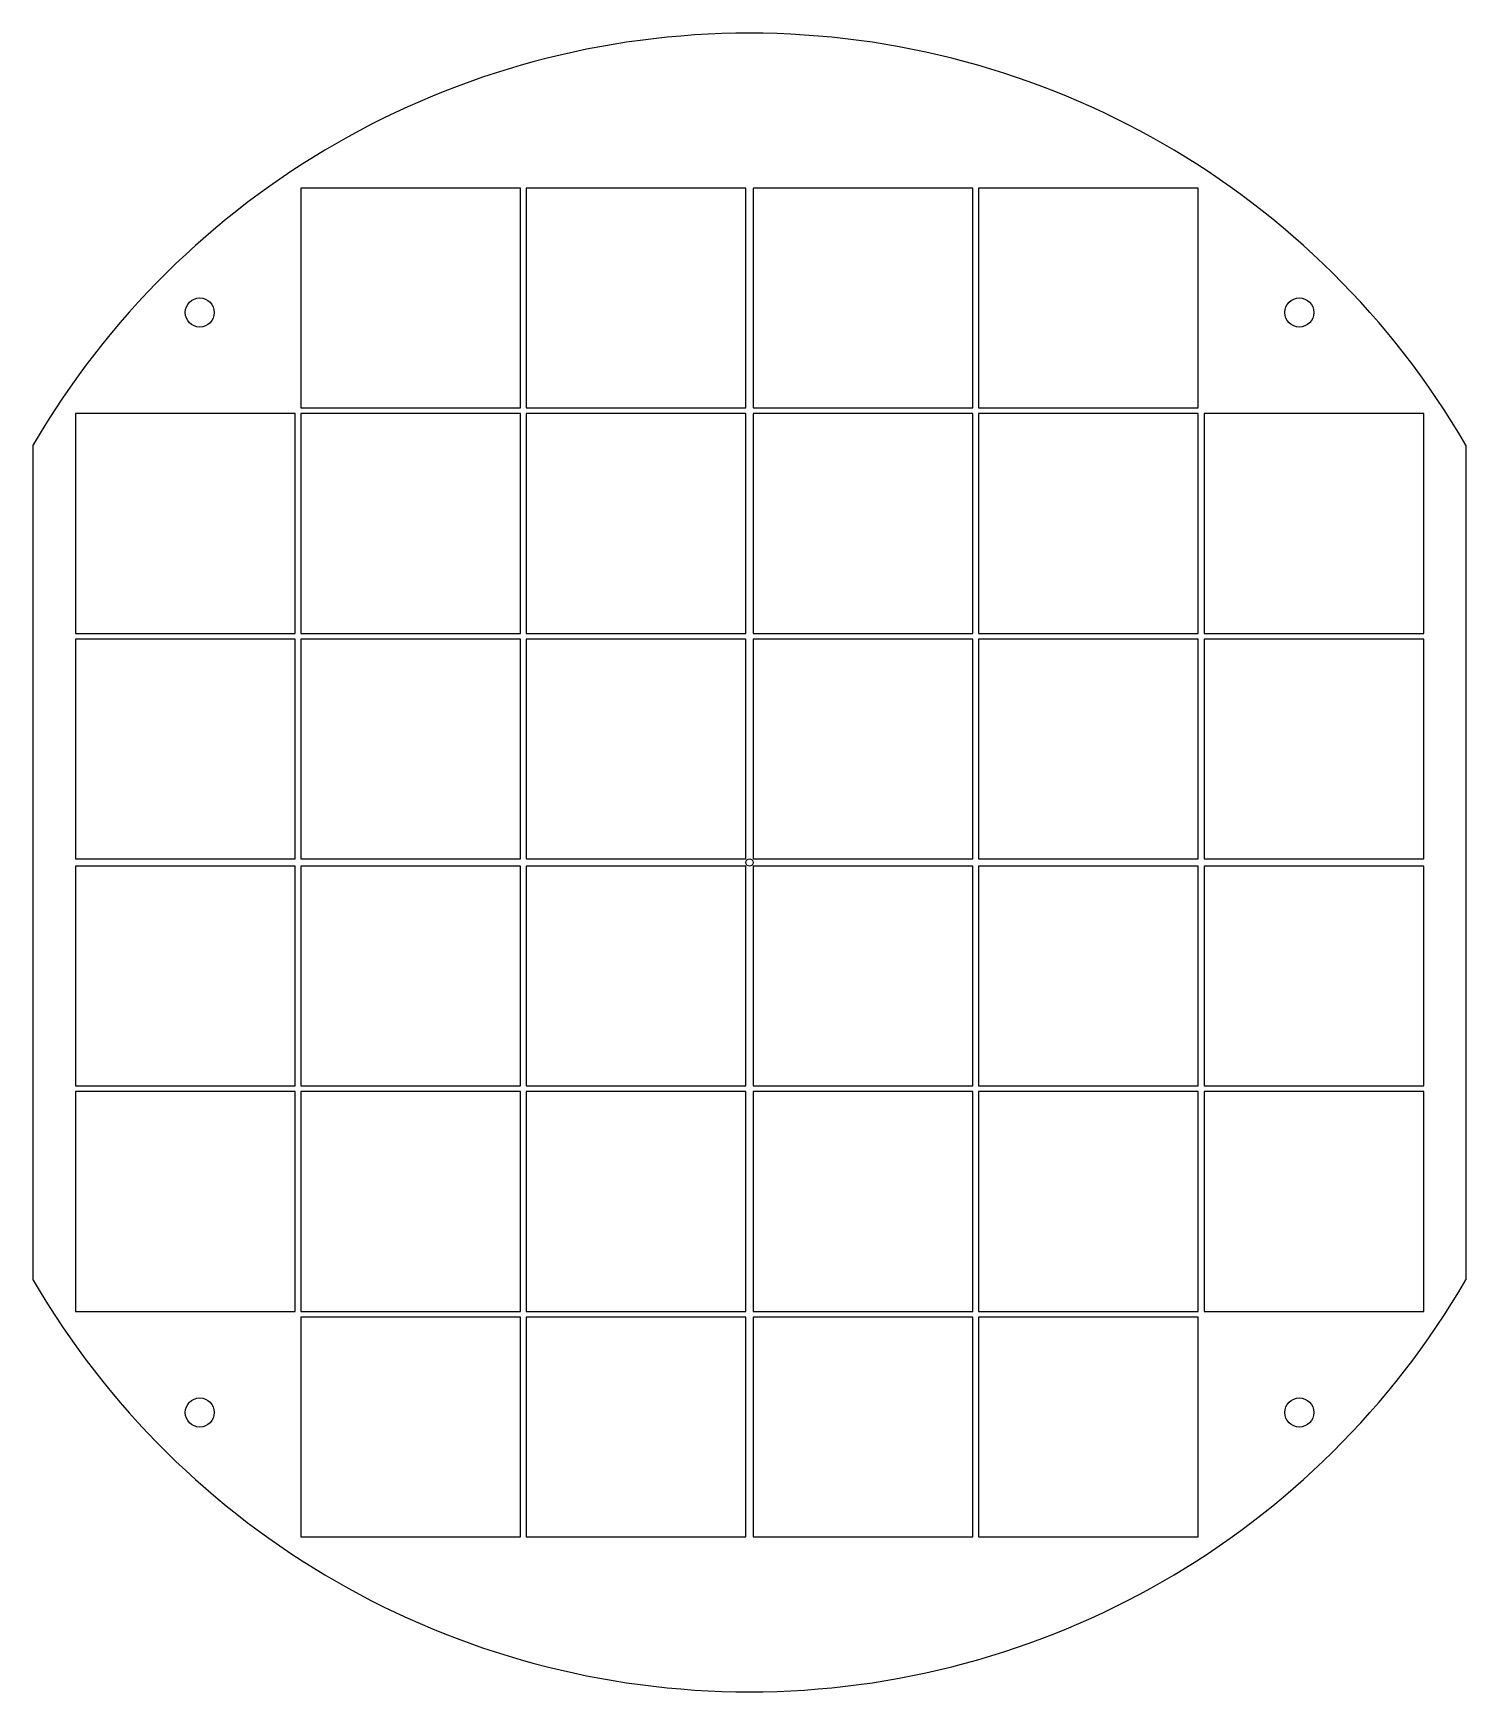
# Model space of a CAD drawing. Header units: millimetres. Extents: x 2227 to 2424, y 1499 to 1727.
import ezdxf

# ---------------------------------------------------------------- set-up
doc = ezdxf.new("R2010")
doc.units = ezdxf.units.MM
for name, color, linetype in [('holder_hole', 80, 'Continuous'), ('holder_outline', 1, 'Continuous'), ('holder_squares', 220, 'Continuous'), ('mask_hole', 100, 'Continuous')]:
    doc.layers.add(name, color=color, linetype=linetype)

msp = doc.modelspace()

# ---------------------------------------------------------------- linework, layer by layer
at = {"layer": 'holder_hole'}
msp.add_circle((2325.02, 1612.51), 0.5, dxfattribs=at)
at = {"layer": 'holder_outline'}
for p, q in [((2226.52, 1555.11), (2226.52, 1669.91)), ((2423.52, 1669.89), (2423.52, 1555.13))]:
    msp.add_line(p, q, dxfattribs=at)
for start, end in [(30.2232, 149.7686), (210.2314, 329.7768)]:
    msp.add_arc((2325.01, 1612.51), 114, start, end, dxfattribs=at)
at = {"layer": 'holder_squares'}
for p, q in [((2293.52, 1705.21), (2263.32, 1705.21)), ((2263.32, 1705.21), (2263.32, 1675.01)), ((2293.52, 1675.01), (2293.52, 1705.21)), ((2324.52, 1705.21), (2294.32, 1705.21)), ((2294.32, 1705.21), (2294.32, 1675.01)), ((2324.52, 1675.01), (2324.52, 1705.21)), ((2325.52, 1705.21), (2325.52, 1675.01)), ((2355.72, 1705.21), (2325.52, 1705.21)), ((2355.72, 1675.01), (2355.72, 1705.21)), ((2356.52, 1705.21), (2356.52, 1675.01)), ((2386.72, 1705.21), (2356.52, 1705.21)), ((2386.72, 1675.01), (2386.72, 1705.21)), ((2262.52, 1674.21), (2232.32, 1674.21)), ((2232.32, 1674.21), (2232.32, 1644.01)), ((2262.52, 1644.01), (2262.52, 1674.21)), ((2263.32, 1675.01), (2293.52, 1675.01)), ((2293.52, 1674.21), (2263.32, 1674.21)), ((2263.32, 1674.21), (2263.32, 1644.01)), ((2293.52, 1644.01), (2293.52, 1674.21)), ((2294.32, 1675.01), (2324.52, 1675.01)), ((2324.52, 1674.21), (2294.32, 1674.21)), ((2294.32, 1674.21), (2294.32, 1644.01)), ((2324.52, 1644.01), (2324.52, 1674.21)), ((2325.52, 1675.01), (2355.72, 1675.01)), ((2325.52, 1674.21), (2325.52, 1644.01)), ((2355.72, 1674.21), (2325.52, 1674.21)), ((2355.72, 1644.01), (2355.72, 1674.21)), ((2356.52, 1675.01), (2386.72, 1675.01)), ((2356.52, 1674.21), (2356.52, 1644.01)), ((2386.72, 1674.21), (2356.52, 1674.21)), ((2386.72, 1644.01), (2386.72, 1674.21)), ((2387.52, 1674.21), (2387.52, 1644.01)), ((2417.72, 1674.21), (2387.52, 1674.21)), ((2417.72, 1644.01), (2417.72, 1674.21)), ((2232.32, 1644.01), (2262.52, 1644.01)), ((2263.32, 1644.01), (2293.52, 1644.01)), ((2294.32, 1644.01), (2324.52, 1644.01)), ((2325.52, 1644.01), (2355.72, 1644.01)), ((2356.52, 1644.01), (2386.72, 1644.01)), ((2387.52, 1644.01), (2417.72, 1644.01)), ((2262.52, 1643.21), (2232.32, 1643.21)), ((2232.32, 1643.21), (2232.32, 1613.01)), ((2262.52, 1613.01), (2262.52, 1643.21)), ((2293.52, 1643.21), (2263.32, 1643.21)), ((2263.32, 1643.21), (2263.32, 1613.01)), ((2293.52, 1613.01), (2293.52, 1643.21)), ((2324.52, 1643.21), (2294.32, 1643.21)), ((2294.32, 1643.21), (2294.32, 1613.01)), ((2324.52, 1613.01), (2324.52, 1643.21)), ((2325.52, 1643.21), (2325.52, 1613.01)), ((2355.72, 1643.21), (2325.52, 1643.21)), ((2355.72, 1613.01), (2355.72, 1643.21)), ((2356.52, 1643.21), (2356.52, 1613.01)), ((2386.72, 1643.21), (2356.52, 1643.21)), ((2386.72, 1613.01), (2386.72, 1643.21)), ((2387.52, 1643.21), (2387.52, 1613.01)), ((2417.72, 1643.21), (2387.52, 1643.21)), ((2417.72, 1613.01), (2417.72, 1643.21)), ((2232.32, 1613.01), (2262.52, 1613.01)), ((2232.32, 1612.01), (2232.32, 1581.81)), ((2262.52, 1612.01), (2232.32, 1612.01)), ((2262.52, 1581.81), (2262.52, 1612.01)), ((2263.32, 1613.01), (2293.52, 1613.01)), ((2263.32, 1612.01), (2263.32, 1581.81)), ((2293.52, 1612.01), (2263.32, 1612.01)), ((2293.52, 1581.81), (2293.52, 1612.01)), ((2294.32, 1613.01), (2324.52, 1613.01)), ((2294.32, 1612.01), (2294.32, 1581.81)), ((2324.52, 1612.01), (2294.32, 1612.01)), ((2324.52, 1581.81), (2324.52, 1612.01)), ((2325.52, 1613.01), (2355.72, 1613.01)), ((2325.52, 1612.01), (2325.52, 1581.81)), ((2355.72, 1612.01), (2325.52, 1612.01)), ((2355.72, 1581.81), (2355.72, 1612.01)), ((2356.52, 1613.01), (2386.72, 1613.01)), ((2356.52, 1612.01), (2356.52, 1581.81)), ((2386.72, 1612.01), (2356.52, 1612.01)), ((2386.72, 1581.81), (2386.72, 1612.01)), ((2387.52, 1613.01), (2417.72, 1613.01)), ((2387.52, 1612.01), (2387.52, 1581.81)), ((2417.72, 1612.01), (2387.52, 1612.01)), ((2417.72, 1581.81), (2417.72, 1612.01)), ((2232.32, 1581.81), (2262.52, 1581.81)), ((2232.32, 1581.01), (2232.32, 1550.81)), ((2262.52, 1581.01), (2232.32, 1581.01)), ((2262.52, 1550.81), (2262.52, 1581.01)), ((2263.32, 1581.81), (2293.52, 1581.81)), ((2263.32, 1581.01), (2263.32, 1550.81)), ((2293.52, 1581.01), (2263.32, 1581.01)), ((2293.52, 1550.81), (2293.52, 1581.01)), ((2294.32, 1581.81), (2324.52, 1581.81)), ((2294.32, 1581.01), (2294.32, 1550.81)), ((2324.52, 1581.01), (2294.32, 1581.01)), ((2324.52, 1550.81), (2324.52, 1581.01)), ((2325.52, 1581.81), (2355.72, 1581.81)), ((2325.52, 1581.01), (2325.52, 1550.81)), ((2355.72, 1581.01), (2325.52, 1581.01)), ((2355.72, 1550.81), (2355.72, 1581.01)), ((2356.52, 1581.81), (2386.72, 1581.81)), ((2356.52, 1581.01), (2356.52, 1550.81)), ((2386.72, 1581.01), (2356.52, 1581.01)), ((2386.72, 1550.81), (2386.72, 1581.01)), ((2387.52, 1581.81), (2417.72, 1581.81)), ((2387.52, 1581.01), (2387.52, 1550.81)), ((2417.72, 1581.01), (2387.52, 1581.01)), ((2417.72, 1550.81), (2417.72, 1581.01)), ((2232.32, 1550.81), (2262.52, 1550.81)), ((2263.32, 1550.81), (2293.52, 1550.81)), ((2294.32, 1550.81), (2324.52, 1550.81)), ((2325.52, 1550.81), (2355.72, 1550.81)), ((2356.52, 1550.81), (2386.72, 1550.81)), ((2387.52, 1550.81), (2417.72, 1550.81)), ((2263.32, 1550.01), (2263.32, 1519.81)), ((2293.52, 1550.01), (2263.32, 1550.01)), ((2293.52, 1519.81), (2293.52, 1550.01)), ((2294.32, 1550.01), (2294.32, 1519.81)), ((2324.52, 1550.01), (2294.32, 1550.01)), ((2324.52, 1519.81), (2324.52, 1550.01)), ((2325.52, 1550.01), (2325.52, 1519.81)), ((2355.72, 1550.01), (2325.52, 1550.01)), ((2355.72, 1519.81), (2355.72, 1550.01)), ((2356.52, 1550.01), (2356.52, 1519.81)), ((2386.72, 1550.01), (2356.52, 1550.01)), ((2386.72, 1519.81), (2386.72, 1550.01)), ((2263.32, 1519.81), (2293.52, 1519.81)), ((2294.32, 1519.81), (2324.52, 1519.81)), ((2325.52, 1519.81), (2355.72, 1519.81)), ((2356.52, 1519.81), (2386.72, 1519.81))]:
    msp.add_line(p, q, dxfattribs=at)
at = {"layer": 'mask_hole'}
for centre in [(2249.42, 1688.11), (2400.62, 1688.11), (2249.42, 1536.91), (2400.62, 1536.91)]:
    msp.add_circle(centre, 2, dxfattribs=at)

doc.saveas('drawing.dxf')
